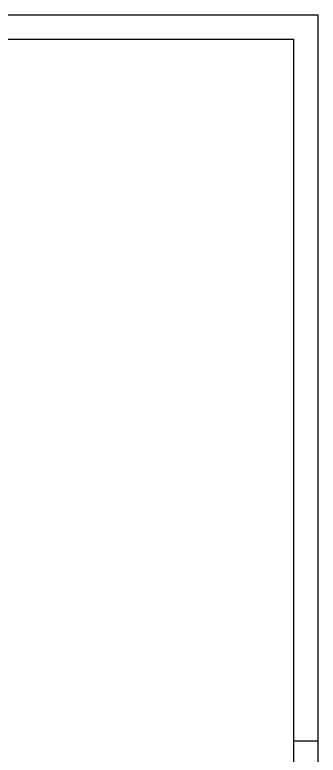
# Model space of a CAD drawing. Extents: x -1236 to 1911, y -280 to 323.
# Drawn here: x 1787.1 to 1911, y 11.1 to 314 of the extents above; entities that cross this region are included whole.
import ezdxf

# ---------------------------------------------------------------- set-up
doc = ezdxf.new("R2010")
doc.units = 0
doc.header["$MEASUREMENT"] = 0
doc.layers.add('MARGEXT', color=2, linetype='CONTINUOUS')
doc.layers.add('MARGINT', color=6, linetype='CONTINUOUS')

msp = doc.modelspace()

# ---------------------------------------------------------------- linework, layer by layer
at = {"layer": 'MARGEXT'}
for p, q in [((1070.000001, 314), (1911.000001, 314)), ((1911.000001, -280), (1911.000001, 314)), ((1901.000001, 17), (1911.000001, 17))]:
    msp.add_line(p, q, dxfattribs=at)
at = {"layer": 'MARGINT'}
for p in [(1095.000001, 304), (1901.000001, -270)]:
    msp.add_line(p, (1901.000001, 304), dxfattribs=at)

doc.saveas('drawing.dxf')
